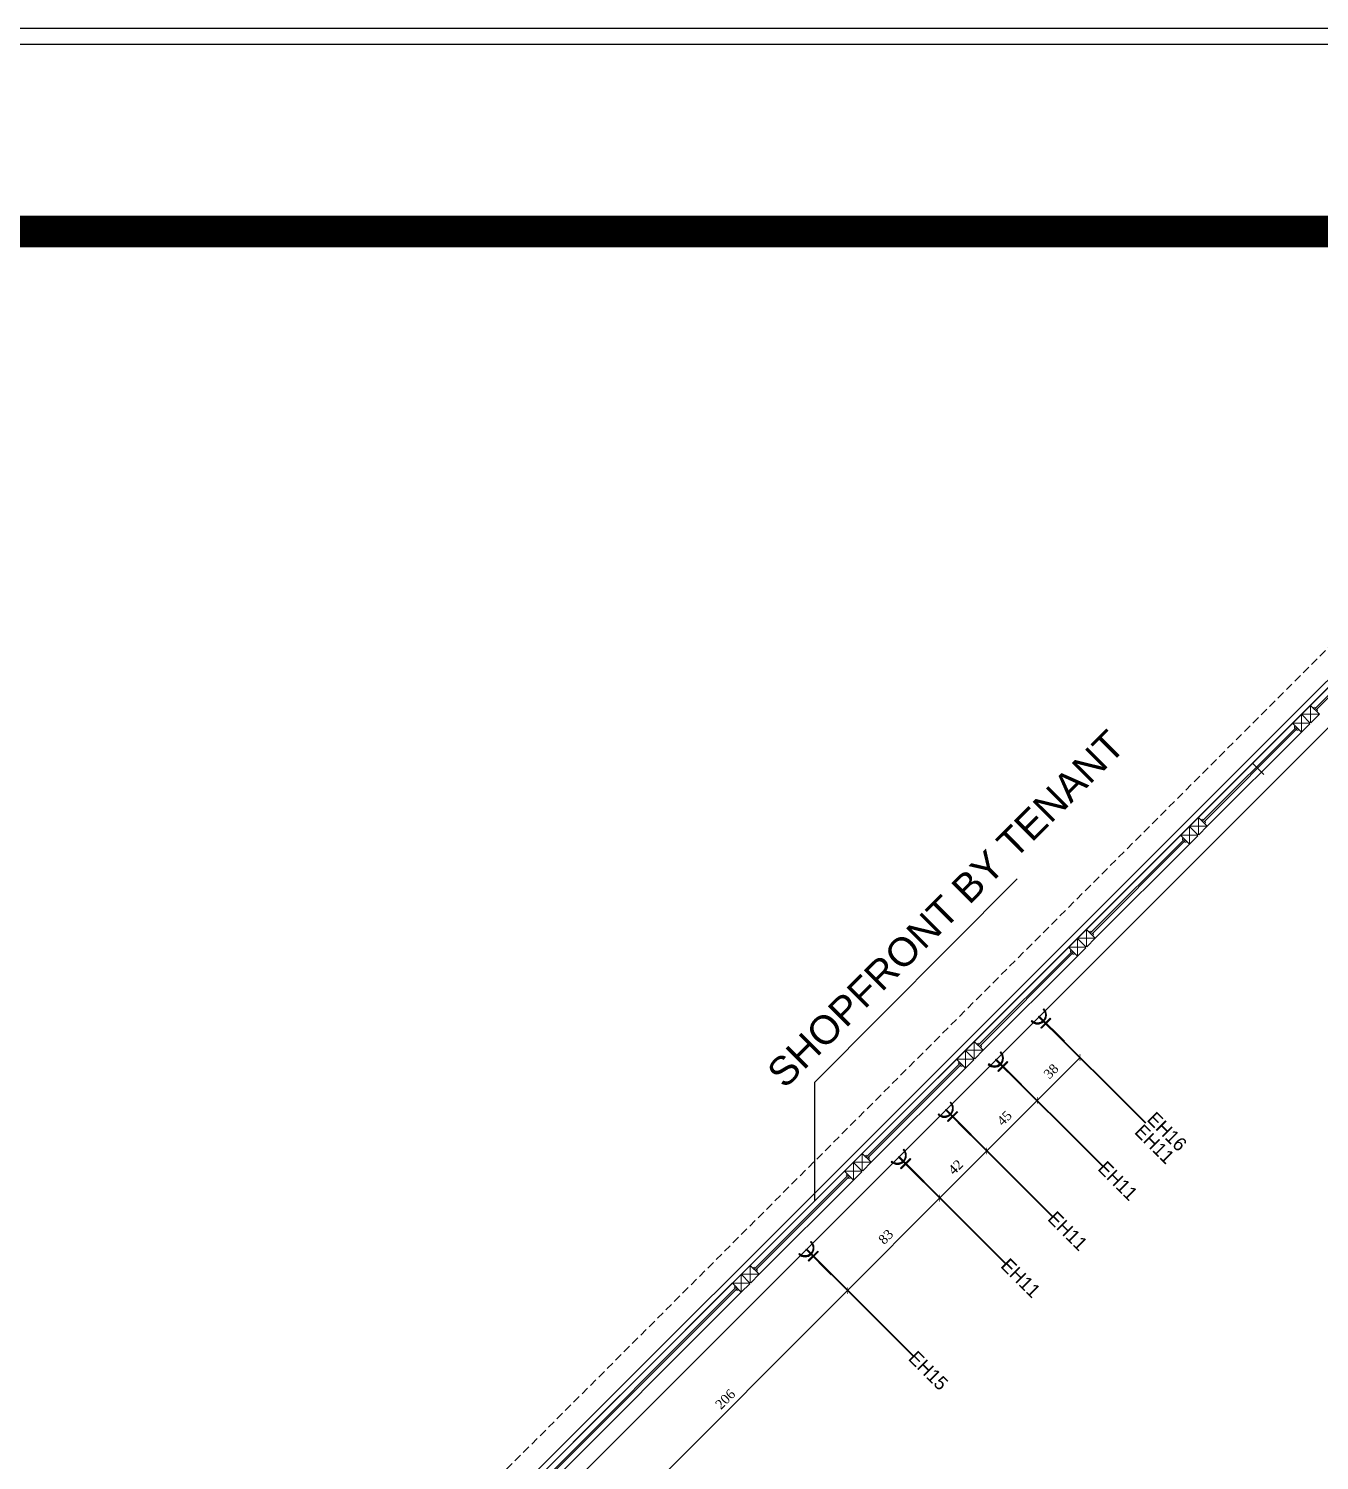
# Model space of a CAD drawing. Header units: millimetres. Extents: x 9129 to 19685, y -6152 to 3305.
# Drawn here: x 10414 to 11230, y 2220 to 3126 of the extents above; entities that cross this region are included whole.
import ezdxf
from ezdxf.enums import TextEntityAlignment as Align
from ezdxf.xclip import XClip

# ---------------------------------------------------------------- set-up
doc = ezdxf.new("R2010")
doc.units = ezdxf.units.MM
doc.header["$LTSCALE"] = 5
doc.header["$XCLIPFRAME"] = 0
doc.linetypes.add('DASHED', pattern=[0.75, 0.5, -0.25])
doc.layers.get('Defpoints').update_dxf_attribs({"lineweight": 9})
doc.layers.add('ELEKTRİK', color=10, linetype='Continuous')
doc.layers.add('LP-UNIT_LINE', color=170, linetype='Continuous')
for name, color, linetype, lineweight in [('ELK', 1, 'Continuous', 35), ('LP-AREA_POLYLINE', 7, 'Continuous', 5), ('no3_ahsap gorunus arka ince', 53, 'Continuous', 5), ('no3_ahsap kesit on', 40, 'Continuous', 20), ('no3_ahşap gorunus on kalın', 34, 'Continuous', 20), ('no3_cam kesit arka', 141, 'Continuous', 9), ('no3_duvar kaplama', 8, 'Continuous', 9), ('no3_duvar ytong', 101, 'Continuous', 20)]:
    doc.layers.add(name, color=color, linetype=linetype, lineweight=lineweight)
doc.styles.add('ROMANSTW', font='georgia.ttf')
doc.styles.add('TAKSİM', font='GOTHIC.TTF', dxfattribs={"height": 20})
doc.styles.add('TEXT-500', font='arial.ttf', dxfattribs={"height": 1.25})
doc.dimstyles.new('M2', dxfattribs={"dimtxt": 6, "dimasz": 3, "dimexe": 1, "dimexo": 4, "dimgap": 3, "dimtad": 1, "dimdec": 0, "dimzin": 12, "dimdsep": 46, "dimtxsty": 'ROMANSTW', "dimblk": 'ARCHTICK', "dimcen": 0.09, "dimse1": 1, "dimse2": 1, "dimclrd": 251, "dimclre": 251, "dimclrt": 1, "dimadec": 0, "dimazin": 0, "dimtfac": 1, "dimtdec": 0, "dimtix": 1, "dimtmove": 0, "dimatfit": 3, "dimldrblk": 'ARCHTICK', "dimfxl": 1, "dimtolj": 1, "dimtzin": 0, "dimarcsym": 0})

# ---------------------------------------------------------------- blocks, each defined once
blk = doc.blocks.new('A$C25195F0E')
at = {"layer": 'LP-AREA_POLYLINE', "elevation": 4.343754e-10}
blk.add_lwpolyline([(1241.289538408398, 1481.771808560442), (1740.611853405878, 982.4494935729595), (1740.611853410447, -260.5213327812821, 0.06013173421117496), (1740.611853410447, -260.5213327812821), (1740.611853412033, -260.5213327867173), (1740.611853410447, -260.5213327812821), (1740.611853410447, -260.5213327812821), (1740.611853410447, -260.5213327812821), (1740.611853410447, -260.5213327812821), (1740.611853410447, -260.5213327812821), (1740.611853410447, -260.5213327812821), (1740.611853410447, -260.5213327812821, 0.1425159284874142), (363.910648668787, -881.7700540678402), (-329.1675914946045, -187.7195104144735), (-378.6679432249766, -138.2202141176072)], format="xyb", close=True, dxfattribs=at)
blk = doc.blocks.new('plan3')
at = {"ltscale": 0.05, "elevation": -3.369342924663954e-07}
blk.add_lwpolyline([(26234.11611943784, -6027.196332051422), (26234.11611943787, -5952.147278325874), (26362.03038941799, -5823.479870472333)], dxfattribs=at)
at = {"layer": 'LP-UNIT_LINE', "color": 252, "lineweight": 100, "ltscale": 0.1, "const_width": 20, "elevation": 1.13435261184236e-10}
blk.add_lwpolyline([(27603.17916893629, -5413.890747048379), (27603.17916893627, -8043.771997498046), (25002.78595556767, -8043.771997498046), (25002.78595556768, -5413.890747048375)], close=True, dxfattribs=at)
at = {"layer": 'no3_ahsap gorunus arka ince', "linetype": 'DASHED', "ltscale": 2, "elevation": -1.410993544226358e-09}
blk.add_lwpolyline([(25142.91818575, -7093.211119435886), (26762.99358545369, -5473.134477376674), (27270.15585008269, -5980.296742005645)], dxfattribs=at)
at = {"layer": 'no3_ahsap kesit on'}
for points in [[(26547.93751297936, -5724.654780474748), (26553.24081598669, -5719.351477467437), (26547.58523066714, -5713.695892147876), (26542.28192765981, -5718.999195155189)], [(26547.58403903114, -5724.30130652652), (26547.58523066714, -5713.695892147876), (26542.28192765981, -5718.999195155189)], [(26546.87693224996, -5725.008413307709), (26536.27151787129, -5725.00960494372), (26541.57482087862, -5719.706301936389)], [(26547.23040619818, -5725.361887255935), (26541.92710319084, -5730.665190263278), (26536.27151787129, -5725.00960494372), (26541.57482087862, -5719.706301936389)], [(26541.92829518551, -5720.056583742286), (26541.92710319084, -5730.665190263278)], [(26542.28025232563, -5719.704626602197), (26547.22873086397, -5724.653105140538)], [(26542.28025232563, -5719.704626602197), (26547.22873086396, -5724.653105140535)], [(26542.28025232563, -5719.704626602197), (26547.22873086396, -5724.653105140535)], [(26542.63220946573, -5719.35266946209), (26553.24081598669, -5719.351477467437)], [(26547.23040619818, -5725.361887255935), (26546.87685280759, -5725.008333865342), (26547.58395958878, -5724.301227084157), (26547.93751297936, -5724.654780474748)], [(26476.73360639958, -5795.16417851394), (26476.73479803557, -5784.558764135294), (26471.43149502825, -5789.862067142616)], [(26477.0870803478, -5795.517652462162), (26482.39038335513, -5790.214349454853), (26476.73479803557, -5784.558764135294), (26471.43149502825, -5789.862067142616)], [(26476.0264996184, -5795.871285295128), (26465.42108523973, -5795.872476931147), (26470.72438824706, -5790.569173923803)], [(26476.37997356662, -5796.224759243356), (26471.07667055928, -5801.528062250691), (26465.42108523973, -5795.872476931147), (26470.72438824706, -5790.569173923803)], [(26471.07786255396, -5790.919455729705), (26471.07667055928, -5801.528062250691)], [(26471.42981969405, -5790.567498589611), (26476.37829823241, -5795.51597712796)], [(26471.42981969405, -5790.567498589611), (26476.37829823239, -5795.515977127952)], [(26471.42981969405, -5790.567498589611), (26476.37829823241, -5795.51597712796)], [(26471.78177683416, -5790.215541449512), (26482.39038335513, -5790.214349454853)], [(26476.37997356662, -5796.224759243356), (26476.02642017603, -5795.871205852758), (26476.73352695721, -5795.164099071575), (26477.0870803478, -5795.517652462162)], [(26406.23664771624, -5866.380524449572), (26411.53995072358, -5861.077221442269), (26405.88436540403, -5855.421636122708), (26400.5810623967, -5860.724939130028)], [(26405.88317376802, -5866.02705050136), (26405.88436540403, -5855.421636122708), (26400.5810623967, -5860.724939130028)], [(26405.17606698685, -5866.734157282546), (26394.57065260817, -5866.735348918553), (26399.87395561551, -5861.432045911222)], [(26405.52954093505, -5867.087631230766), (26400.22623792772, -5872.390934238107), (26394.57065260817, -5866.735348918553), (26399.87395561551, -5861.432045911222)], [(26400.2274299224, -5861.782327717119), (26400.22623792772, -5872.390934238107)], [(26400.5793870625, -5861.430370577033), (26405.52786560083, -5866.378849115368)], [(26400.5793870625, -5861.430370577033), (26405.52786560083, -5866.378849115368)], [(26400.5793870625, -5861.430370577027), (26405.52786560085, -5866.378849115375)], [(26400.93134420259, -5861.07841343693), (26411.53995072358, -5861.077221442269)], [(26405.52954093505, -5867.087631230766), (26405.17598754447, -5866.734077840176), (26405.88309432565, -5866.026971058993), (26406.23664771624, -5866.380524449572)], [(26334.66666894758, -5937.938063862259), (26329.36336594024, -5943.24136686961), (26323.7077806207, -5937.585781550057), (26329.01108362804, -5932.282478542713)], [(26334.31319499936, -5937.58458991404), (26323.7077806207, -5937.585781550057), (26329.01108362804, -5932.282478542713)], [(26329.36455793493, -5932.632760348617), (26329.36336594024, -5943.24136686961)], [(26329.71651507503, -5932.280803208521), (26334.66499361335, -5937.229281746861)], [(26329.71651507503, -5932.280803208521), (26334.66499361337, -5937.22928174687)], [(26329.71651507503, -5932.280803208521), (26334.66499361337, -5937.22928174687)], [(26335.37377572878, -5937.230957081076), (26340.67707873609, -5931.927654073761), (26335.02149341655, -5926.272068754201), (26329.71819040921, -5931.575371761515)], [(26335.02030178055, -5936.877483132857), (26335.02149341655, -5926.272068754201), (26329.71819040921, -5931.575371761515)], [(26330.06847221513, -5931.928846068431), (26340.67707873609, -5931.927654073761)], [(26334.66666894758, -5937.938063862259), (26334.31311555699, -5937.58451047167), (26335.02022233819, -5936.877403690487), (26335.37377572878, -5937.230957081076)], [(26263.81623631602, -6008.800935849684), (26258.51293330868, -6014.104238857028), (26252.85734798912, -6008.448653537473), (26258.16065099647, -6003.145350530136)], [(26263.46276236779, -6008.447461901456), (26252.85734798912, -6008.448653537473), (26258.16065099647, -6003.145350530136)], [(26258.51412530336, -6003.49563233604), (26258.51293330868, -6014.104238857028)], [(26258.86608244346, -6003.143675195943), (26263.8145609818, -6008.092153734286)], [(26258.86608244345, -6003.143675195948), (26263.8145609818, -6008.092153734286)], [(26258.86608244346, -6003.143675195943), (26263.81456098181, -6008.092153734287)], [(26264.5233430972, -6008.093829068501), (26269.82664610453, -6002.790526061179), (26264.17106078498, -5997.134940741629), (26258.86775777766, -6002.438243748946)], [(26264.16986914898, -6007.740355120273), (26264.17106078498, -5997.134940741629), (26258.86775777766, -6002.438243748946)], [(26259.21803958355, -6002.791718055843), (26269.82664610453, -6002.790526061179)], [(26263.81623631602, -6008.800935849684), (26263.46268292542, -6008.447382459093), (26264.16978970661, -6007.74027567791), (26264.5233430972, -6008.093829068501)], [(26193.65425143176, -6078.938042022037), (26198.95755443908, -6073.634739014726), (26193.30196911954, -6067.979153695167), (26187.9986661122, -6073.282456702487)], [(26193.30077748353, -6078.584568073815), (26193.30196911954, -6067.979153695167), (26187.9986661122, -6073.282456702487)], [(26192.59367070236, -6079.291674855005), (26181.98825632368, -6079.292866491016), (26187.291559331, -6073.989563483678)], [(26192.94714465057, -6079.645148803227), (26187.64384164323, -6084.948451810569), (26181.98825632368, -6079.292866491016), (26187.291559331, -6073.989563483678)], [(26187.64503363791, -6074.339845289571), (26187.64384164323, -6084.948451810569)], [(26187.996990778, -6073.987888149473), (26192.94546931635, -6078.93636668782)], [(26187.996990778, -6073.987888149473), (26192.94546931635, -6078.936366687827)], [(26187.996990778, -6073.987888149473), (26192.94546931635, -6078.93636668782)], [(26188.34894791811, -6073.635931009379), (26198.95755443908, -6073.634739014726)], [(26192.94714465057, -6079.645148803227), (26192.59359125998, -6079.291595412631), (26193.30069804116, -6078.584488631437), (26193.65425143176, -6078.938042022037)]]:
    blk.add_lwpolyline(points, dxfattribs=at)
at = {"layer": 'no3_ahsap kesit on', "elevation": -7.324635342698116e-10}
for points in [[(26541.57314554444, -5719.704626602184), (26541.92669893503, -5720.058179992782), (26542.63380571622, -5719.351073211592), (26542.28025232562, -5718.997519821003)], [(26470.72271291287, -5790.567498589608), (26471.07626630346, -5790.9210519802), (26471.78337308465, -5790.213945199017), (26471.42981969405, -5789.860391808421)], [(26399.87228028132, -5861.430370577031), (26400.22583367191, -5861.783923967618), (26400.93294045309, -5861.076817186433), (26400.57938706251, -5860.72326379584)], [(26329.00940829383, -5932.280803208525), (26329.36296168443, -5932.634356599121), (26330.07006846562, -5931.927249817933), (26329.71651507501, -5931.573696427329)], [(26258.15897566227, -6003.143675195943), (26258.51252905286, -6003.497228586537), (26259.21963583404, -6002.790121805343), (26258.86608244347, -6002.436568414758)], [(26187.28988399682, -6073.987888149481), (26187.64343738743, -6074.341441540077), (26188.35054416861, -6073.634334758881), (26187.996990778, -6073.280781368292)]]:
    blk.add_lwpolyline(points, dxfattribs=at)
at = {"layer": 'no3_ahsap kesit on'}
for centre, radius, start, end in [((26550.07876343519, -5716.189424915918), 1.270000000002255, 45.00000000017408, 134.999999999884), ((26550.78587021636, -5716.896531697084), 1.270000000005893, 314.9999999996518, 45), ((26538.74639160544, -5727.484478677869), 1.269999999998617, 135.0000000002321, 224.9999999995358), ((26539.45349838664, -5728.19158545903), 1.270000000002255, 225, 314.9999999994777), ((26479.20967176973, -5787.033637869441), 1.270000000002255, 44.99999999982591, 134.9999999997679), ((26479.91677855091, -5787.740744650619), 1.270000000005893, 315.000000000058, 44.99999999976789), ((26467.89595897388, -5798.347350665297), 1.269999999998617, 135.0000000005222, 225.0000000005222), ((26468.60306575506, -5799.054457446457), 1.270000000002255, 225.0000000002901, 314.9999999997679), ((26408.35923913818, -5857.896509856866), 1.270000000002255, 45.00000000029014, 135.0000000003482), ((26409.06634591937, -5858.603616638031), 1.270000000005893, 315.0000000001741, 45), ((26397.04552634232, -5869.210222652729), 1.269999999998617, 134.9999999998259, 225.0000000003482), ((26397.75263312349, -5869.917329433883), 1.270000000002255, 225.0000000001741, 314.9999999997679), ((26337.50880650664, -5928.759381844284), 1.270000000002255, 45.00000000011607, 134.9999999998259), ((26338.21591328779, -5929.466488625456), 1.270000000005893, 314.9999999998259, 45.00000000023211), ((26326.18265435483, -5940.060655284211), 1.269999999998617, 135.0000000002902, 225.0000000004642), ((26326.88976113604, -5940.76776206539), 1.270000000002255, 224.9999999993617, 314.9999999998839), ((26266.64593451913, -5999.609814475787), 1.270000000002255, 45.00000000017408, 134.999999999942), ((26267.35304130032, -6000.316921256959), 1.270000000005893, 314.9999999995358, 45.00000000034817), ((26255.33222172327, -6010.923527271641), 1.269999999998617, 134.999999999884, 225.000000000058), ((26256.03932850446, -6011.630634052795), 1.270000000002255, 224.9999999996518, 314.9999999998839), ((26195.79550188757, -6070.472686463205), 1.270000000002255, 44.99999999970986, 134.9999999997099), ((26196.50260866873, -6071.179793244377), 1.270000000005893, 314.9999999997099, 44.99999999982593), ((26184.46313005783, -6081.767740225168), 1.269999999998617, 135.0000000001161, 225.0000000001741), ((26185.17023683901, -6082.474847006346), 1.270000000002255, 225.0000000008124, 314.9999999997679)]:
    blk.add_arc(centre, radius, start, end, dxfattribs=at)
at = {"layer": 'no3_ahşap gorunus on kalın'}
for p, q in [((26482.39038335513, -5790.214349454824), (26541.9270987845, -5730.665185856929)), ((26411.53995072356, -5861.077221442238), (26471.07666615294, -5801.528057844336)), ((26340.689518092, -5931.940093429666), (26400.22623352136, -5872.390929831778)), ((26269.82664610454, -6002.79052606117), (26329.3633615339, -5943.241362463255)), ((26198.97621347296, -6073.653398048598), (26258.51292890233, -6014.104234450697)), ((25986.39381718869, -6286.210915621221, 9.819412172262785e-09), (26187.64383723688, -6084.948447404218))]:
    blk.add_line(p, q, dxfattribs=at)
for points, elevation in [([(25975.80075819228, -6280.567701823378), (26752.07631357047, -5504.360773990118)], -4.343754245184073e-10), ([(26547.60388970104, -5713.714551181736), (26607.13438892544, -5654.159171378871)], 4.343754245184073e-10), ([(26476.73479803559, -5784.558764135267), (26536.26529726001, -5725.003384332435)], 4.343754245184073e-10), ([(26405.88436540403, -5855.421636122703), (26465.41486462843, -5795.866256319854)], 4.343754245184073e-10), ([(26335.03393277245, -5926.284508110115), (26394.56443199687, -5866.729128307252)], 4.343754245184073e-10), ([(26264.17106078497, -5997.134940741602), (26323.70156000939, -5937.579560938757)], 4.343754245184073e-10), ([(26193.32062815342, -6067.997812729045), (26252.85112737782, -6008.442432926184)], 4.343754245184073e-10), ([(26122.45153648797, -6138.842025682581), (26181.98203571238, -6079.286645879713)], 4.343754245184073e-10), ([(26051.60110385641, -6209.704897669997), (26111.13160308081, -6150.149517867141)], 4.343754245184073e-10)]:
    blk.add_lwpolyline(points, dxfattribs=dict(at, elevation=elevation))
at = {"layer": 'no3_cam kesit arka'}
for p, q in [((26751.32878695665, -5514.926960172119), (26550.07876343516, -5716.189424915907, -9.38503674774438e-09)), ((26752.03589559135, -5515.634068806803), (26550.78589527999, -5716.896556760747, -9.38503674774438e-09)), ((26538.74639067208, -5727.484477744516, 4.568791123205074e-09), (26479.20967176972, -5787.033637869441, -9.38503674774438e-09)), ((26539.45349930677, -5728.191586379182, 4.568791123205074e-09), (26479.91680361455, -5787.740769714283, -9.38503674774438e-09)), ((26467.89595804051, -5798.347349731936, 4.568791123205074e-09), (26408.35923913815, -5857.896509856873, -9.38503674774438e-09)), ((26468.60306667521, -5799.054458366614, 4.568791123205074e-09), (26409.06637098298, -5858.603641701706, -9.38503674774438e-09)), ((26397.04552540896, -5869.210221719346, 4.568791123205074e-09), (26337.50880650659, -5928.759381844286, -9.38503674774438e-09)), ((26397.75263404365, -5869.917330354032, 4.568791123205074e-09), (26338.21593835142, -5929.46651368912, -9.38503674774438e-09)), ((26326.18265342149, -5940.060654350849, 4.568791123205074e-09), (26266.6459345191, -5999.609814475787, -9.38503674774438e-09)), ((26326.88976205615, -5940.767762985524, 4.568791123205074e-09), (26267.35306636394, -6000.316946320629, -9.38503674774438e-09)), ((26255.33222078993, -6010.923526338267, 4.568791123205074e-09), (26195.79550188755, -6070.47268646321, -9.38503674774438e-09)), ((26256.03932942459, -6011.630634972949, 4.568791123205074e-09), (26196.50263373239, -6071.179818308041, -9.38503674774438e-09)), ((26184.46312912447, -6081.767739291807, 4.568791123205074e-09), (25983.21310560327, -6283.030204035844)), ((26185.17023775915, -6082.474847926489, 4.568791123205074e-09), (25983.9202374481, -6283.737335880665))]:
    blk.add_line(p, q, dxfattribs=at)
at = {"layer": 'no3_duvar kaplama'}
blk.add_lwpolyline([(26081.85423010205, -6204.929380624009), (26606.95173208642, -5679.831878640947)], dxfattribs=at)
at = {"layer": 'no3_ahşap gorunus on kalın'}
ref = blk.add_blockref('A$C25195F0E', (25527.36093330185, -6974.422857364958), dxfattribs=at)
XClip(ref).set_block_clipping_path([(-524.5749777341698, -995.7045508396586), (2091.411885718655, 1560.5321103165807)])
at = {"ltscale": 0.05, "extrusion": (-1.984635915889268e-08, -8.203478896144663e-09, 0.9999999999999998), "insert": (26208.86080555861, -5950.523552483884, -4.141547587099836e-07), "char_height": 18, "width": 368.7256650853348, "attachment_point": 4, "text_direction": (0.7076299970991768, 0.7065831778392537, 1.98403193e-08), "style": 'TEXT-500'}
blk.add_mtext('SHOPFRONT BY TENANT', dxfattribs=at)
blk = doc.blocks.new('A$C50025146')
at = {"layer": 'ELEKTRİK'}
for points in [[(16.0258407970905, 9.846670621633166), (16.5885051934838, 9.846670621633166), (16.5885051934838, 1.406704675742731), (16.0258407970905, 1.406704675742731)], [(6.940050297998823e-05, 5.345355450490388), (6.940050297998823e-05, 5.908019846885509), (22.50664525620232, 5.908019846885509), (22.50664525620232, 5.345355450490388)]]:
    blk.add_hatch(color=256, dxfattribs=at).paths.add_polyline_path(points)
h = blk.add_hatch(color=256, dxfattribs=at)
edge = h.paths.add_edge_path()
edge.add_line((23.70435837441619, 11.25333161261187), (23.70435837441619, 10.69066721622039))
edge.add_ellipse((23.70435837441619, 5.626687648689767), major_axis=(3.580774291992597, -3.580774291992606), ratio=0.9999999999999413, start_angle=134.9999999999983, end_angle=314.9999999999983)
edge.add_line((23.70435837441619, 0.5627080811555061), (23.70435837441619, 4.368476402305532e-05))
edge.add_ellipse((23.70435837441619, 5.626687648689767), major_axis=(3.978638102213783, 3.978638102213774), ratio=0.9999999999999128, start_angle=45.0000000000025, end_angle=225.0000000000025, ccw=False)
for points, elevation in [([(16.0258407970905, 1.406704675742731), (16.0258407970905, 9.846670621633166), (16.5885051934838, 9.846670621633166), (16.5885051934838, 1.406704675742731)], 4.791194770819646e-08), ([(6.940050297998823e-05, 5.908019846885509), (22.50664525620232, 5.908019846885509), (22.50664525620232, 5.345355450490388), (6.940050297998823e-05, 5.345355450490388)], 4.794507297291503e-08)]:
    blk.add_lwpolyline(points, close=True, dxfattribs=dict(at, elevation=elevation))
at = {"layer": 'ELEKTRİK', "elevation": 4.798666618537076e-08}
blk.add_lwpolyline([(23.70435837441437, 4.368476402305532e-05), (23.70435837441619, 0.5627080811555061, -0.9999999999999944), (23.70435837441619, 10.69066721622039), (23.70435837441619, 11.25333161261187, 0.9999999999999944)], format="xyb", close=True, dxfattribs=at)
blk = doc.blocks.new('_ArchTick')
at = {"color": 0, "linetype": 'ByBlock', "const_width": 0.15}
blk.add_lwpolyline([(-0.5, -0.5), (0.5, 0.5)], dxfattribs=at)
blk = doc.blocks.new('*D296')
at = {"color": 251, "lineweight": -2, "ltscale": 5, "transparency": 16777216}
blk.add_line((10786.05965938033, 2181.631941803836), (10931.69670588835, 2327.541601359025), dxfattribs=at)
at = {"layer": 'Defpoints', "color": 0, "ltscale": 5, "transparency": 16777216}
for p in [(10921.55483779932, 2337.66452069873, -1.953236200003127e-09), (10931.69670588835, 2327.541601359025), (10752.87802094274, 2214.751584705336)]:
    blk.add_point(p, dxfattribs=at)
at = {"color": 251, "lineweight": -2, "ltscale": 5, "transparency": 16777216, "xscale": 3, "yscale": 3, "zscale": 3}
for p, rotation in [((10931.69670588835, 2327.541601359025), 45.0535748549563), ((10786.05965938033, 2181.631941803836), 225.0535748549563)]:
    blk.add_blockref('_ArchTick', p, dxfattribs=dict(at, rotation=rotation))
at = {"color": 1, "ltscale": 5, "true_color": 0xff0000, "transparency": 16777216, "insert": (10854.56370181988, 2258.893191354795), "char_height": 6, "attachment_point": 5, "rotation": 45.05357485495629, "style": 'ROMANSTW'}
blk.add_mtext('\\A1;206', dxfattribs=at)
blk = doc.blocks.new('*D297')
at = {"color": 251, "lineweight": -2, "ltscale": 5, "transparency": 16777216}
blk.add_line((10931.69670588834, 2327.54160135904), (10990.12401368914, 2386.078277255386), dxfattribs=at)
at = {"layer": 'Defpoints', "color": 0, "ltscale": 5, "transparency": 16777216}
for p in [(10979.98214560011, 2396.201196595094, -1.953236200003127e-09), (10990.12401368914, 2386.078277255386), (10921.55483779932, 2337.664520698736, -1.953236200003127e-09)]:
    blk.add_point(p, dxfattribs=at)
at = {"color": 251, "lineweight": -2, "ltscale": 5, "transparency": 16777216, "xscale": 3, "yscale": 3, "zscale": 3}
for p, rotation in [((10990.12401368914, 2386.078277255386), 45.0535748549563), ((10931.69670588834, 2327.54160135904), 225.0535748549563)]:
    blk.add_blockref('_ArchTick', p, dxfattribs=dict(at, rotation=rotation))
at = {"color": 1, "ltscale": 5, "true_color": 0xff0000, "transparency": 16777216, "insert": (10956.10009732118, 2361.61121443073), "char_height": 6, "attachment_point": 5, "rotation": 45.05357485495629, "style": 'ROMANSTW'}
blk.add_mtext('\\A1;83', dxfattribs=at)
blk = doc.blocks.new('*D298')
at = {"color": 251, "lineweight": -2, "ltscale": 5, "transparency": 16777216}
blk.add_line((10990.12401368915, 2386.078277255387), (11019.83280900095, 2415.842683453371), dxfattribs=at)
at = {"layer": 'Defpoints', "color": 0, "ltscale": 5, "transparency": 16777216}
for p in [(11009.6909409119, 2425.965602793084), (11019.83280900095, 2415.842683453371), (10979.98214560011, 2396.201196595094, -1.953236200003127e-09)]:
    blk.add_point(p, dxfattribs=at)
at = {"color": 251, "lineweight": -2, "ltscale": 5, "transparency": 16777216, "xscale": 3, "yscale": 3, "zscale": 3}
for p, rotation in [((11019.83280900095, 2415.842683453371), 45.0535748549563), ((10990.12401368915, 2386.078277255387), 225.0535748549563)]:
    blk.add_blockref('_ArchTick', p, dxfattribs=dict(at, rotation=rotation))
at = {"color": 1, "ltscale": 5, "true_color": 0xff0000, "transparency": 16777216, "insert": (11000.19323306827, 2405.736718153635), "char_height": 6, "attachment_point": 5, "rotation": 45.05357485495629, "style": 'ROMANSTW'}
blk.add_mtext('\\A1;42', dxfattribs=at)
blk = doc.blocks.new('*D299')
at = {"color": 251, "lineweight": -2, "ltscale": 5, "transparency": 16777216}
blk.add_line((11019.83280900095, 2415.842683453371), (11051.919689808, 2447.98962660418), dxfattribs=at)
at = {"layer": 'Defpoints', "color": 0, "ltscale": 5, "transparency": 16777216}
for p in [(11041.77782171895, 2458.112545943899, -3.906472400006254e-09), (11051.919689808, 2447.98962660418), (11009.6909409119, 2425.965602793084, -1.953236200003127e-09)]:
    blk.add_point(p, dxfattribs=at)
at = {"color": 251, "lineweight": -2, "ltscale": 5, "transparency": 16777216, "xscale": 3, "yscale": 3, "zscale": 3}
for p, rotation in [((11051.919689808, 2447.98962660418), 45.0535748549563), ((11019.83280900095, 2415.842683453371), 225.0535748549563)]:
    blk.add_blockref('_ArchTick', p, dxfattribs=dict(at, rotation=rotation))
at = {"color": 1, "ltscale": 5, "true_color": 0xff0000, "transparency": 16777216, "insert": (11031.0910711277, 2436.69239282803), "char_height": 6, "attachment_point": 5, "rotation": 45.05357485495629, "style": 'ROMANSTW'}
blk.add_mtext('\\A1;45', dxfattribs=at)
blk = doc.blocks.new('*D300')
at = {"color": 251, "lineweight": -2, "ltscale": 5, "transparency": 16777216}
blk.add_line((11051.919689808, 2447.989626604181), (11078.95400401852, 2475.074545430434), dxfattribs=at)
at = {"layer": 'Defpoints', "color": 0, "ltscale": 5, "transparency": 16777216}
for p in [(11078.95400401852, 2475.074545430434), (11086.68909886181, 2467.353902596574, -1.9532362e-09), (11041.77782171895, 2458.1125459439, -1.953236200003127e-09)]:
    blk.add_point(p, dxfattribs=at)
at = {"color": 251, "lineweight": -2, "ltscale": 5, "transparency": 16777216, "xscale": 3, "yscale": 3, "zscale": 3}
for p, rotation in [((11078.95400401852, 2475.074545430434), 45.0535748549563), ((11051.919689808, 2447.989626604181), 225.0535748549563)]:
    blk.add_blockref('_ArchTick', p, dxfattribs=dict(at, rotation=rotation))
at = {"color": 1, "ltscale": 5, "true_color": 0xff0000, "transparency": 16777216, "insert": (11060.6265844457, 2466.333361140826), "char_height": 6, "attachment_point": 5, "rotation": 45.05357485495629, "style": 'ROMANSTW'}
blk.add_mtext('\\A1;38', dxfattribs=at)

msp = doc.modelspace()

# ---------------------------------------------------------------- linework, layer by layer
for points in [[(9376.821487967118, 185.9880556209546), (13491.82148796712, 185.9880556209528), (13491.82148796712, 3125.988055620955), (9376.821487967118, 3125.988055620955)], [(9386.821487967118, 195.9880556209528), (13481.82148796712, 195.9880556209528), (13481.82148796712, 3115.988055620955), (9386.821487967118, 3115.988055620953)]]:
    msp.add_lwpolyline(points, close=True)
at = {"layer": 'ELK', "color": 1}
for p, q in [((11120.49548826693, 2433.610675992704, -1.9532362e-09), (11052.88270945668, 2501.097129200444, -1.9532362e-09)), ((11093.26242825104, 2406.326639335536, -1.9532362e-09), (11025.64964944078, 2473.813092543276, -1.9532362e-09)), ((11061.57303905475, 2374.577931846543, -1.9532362e-09), (10993.96026024449, 2442.064385054283, -1.9532362e-09)), ((11031.86424374296, 2344.813525648553, -1.9532362e-09), (10964.2514649327, 2412.299978856293, -1.9532362e-09)), ((10973.43693594217, 2286.276849752194, -1.9532362e-09), (10905.82415713191, 2353.763302959934, -1.9532362e-09))]:
    msp.add_line(p, q, dxfattribs=at)
at = {"layer": 'no3_duvar ytong'}
for p, q in [((10714.90124912922, 2188.099184522245), (11284.82912853538, 2758.027063928404)), ((11195.13323845032, 2654.189038219612), (11188.05695869095, 2661.265174131221, -3.369342924314384e-07))]:
    msp.add_line(p, q, dxfattribs=at)

# ---------------------------------------------------------------- block references
msp.add_blockref('plan3', (-15322.96579959594, 8411.54923821638))
at = {"layer": 'ELEKTRİK', "rotation": 135.0535748549683}
for p in [(11072.78713201736, 2489.179803279362, -4.989830917291815e-08), (11045.55407200147, 2461.895766622195, -4.989830917291815e-08), (11013.86468280518, 2430.147059133201, -4.989830917291815e-08), (10984.15588749339, 2400.382652935211, -4.989830917291815e-08), (10925.7285796926, 2341.845977038852, -4.989830917291815e-08)]:
    msp.add_blockref('A$C50025146', p, dxfattribs=at)

# ---------------------------------------------------------------- texts
at = {"layer": 'ELK', "color": 1, "style": 'TAKSİM'}
for s, p in [('EH16', (11130.94402468329, 2425.191922800525, -1.937357783471338e-09)), ('EH11', (11123.02839824973, 2417.261479374351, -1.937357783471338e-09)), ('EH11', (11099.81404870473, 2394.003675675893, -1.937357783471338e-09)), ('EH11', (11068.12465950844, 2362.2549681869, -1.937357783471338e-09)), ('EH11', (11038.41586419665, 2332.49056198891, -1.937357783471338e-09)), ('EH15', (10979.98855639586, 2273.95388609255, -1.937357783471338e-09))]:
    msp.add_text(s, height=8.639999999999999, rotation=315.0535748549747, dxfattribs=at).set_placement(p, align=Align.CENTER)

# ---------------------------------------------------------------- dimensions: what is measured, and where the dimension line sits
at = {"ltscale": 5}
for base, p1, p2, picture, middle in [((11078.95400401852, 2475.074545430434), (11041.77782171895, 2458.1125459439, -1.953236200003127e-09), (11086.68909886181, 2467.353902596574, -1.9532362e-09), '*D300', (11060.6265844457, 2466.333361140826)), ((11051.919689808, 2447.98962660418), (11009.6909409119, 2425.965602793084, -1.953236200003127e-09), (11041.77782171895, 2458.1125459439, -3.906472400006254e-09), '*D299', (11031.0910711277, 2436.69239282803)), ((11019.83280900095, 2415.842683453371), (10979.98214560011, 2396.201196595094, -1.953236200003127e-09), (11009.6909409119, 2425.965602793084), '*D298', (11000.19323306827, 2405.736718153635)), ((10990.12401368914, 2386.078277255386), (10921.55483779932, 2337.664520698735, -1.953236200003127e-09), (10979.98214560011, 2396.201196595094, -1.953236200003127e-09), '*D297', (10956.10009732118, 2361.61121443073))]:
    dim = msp.add_linear_dim(base=base, p1=p1, p2=p2, angle=45.0535748549563, dimstyle='M2', override={"dimtmove": 1}, dxfattribs=at)
    dim.commit()
    dim.dimension.update_dxf_attribs({"geometry": picture, "text_midpoint": middle})
dim = msp.add_linear_dim(base=(10931.69670588835, 2327.541601359025), p1=(10752.87802094274, 2214.751584705336), p2=(10921.55483779932, 2337.66452069873, -1.953236200003127e-09), angle=45.0535748549563, dimstyle='M2', dxfattribs=at)
dim.commit()
dim.dimension.update_dxf_attribs({"geometry": '*D296', "text_midpoint": (10854.56370181988, 2258.893191354795)})

doc.saveas('drawing.dxf')
